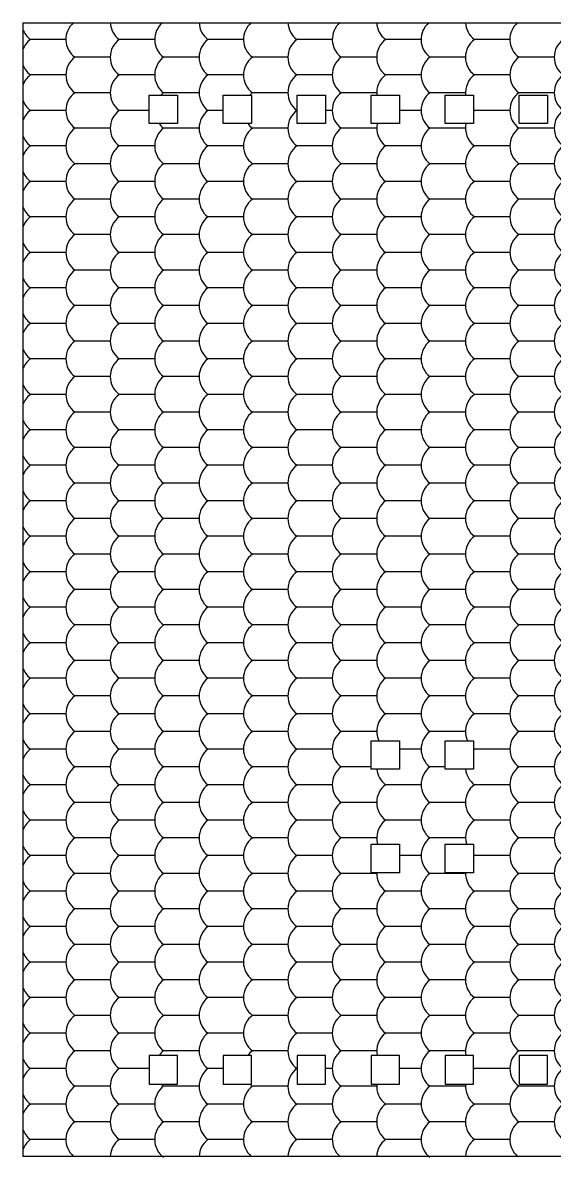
# Model space of a CAD drawing. Extents: x 5 to 617, y -77 to 233.
# Drawn here: x 487.3 to 547.2, y -76.5 to 51.4 of the extents above; entities that cross this region are included whole.
import ezdxf

# ---------------------------------------------------------------- set-up
doc = ezdxf.new("R2010")
doc.units = 0
doc.layers.get('0').update_dxf_attribs({"linetype": 'CONTINUOUS'})
doc.layers.add('ENGRAVE', color=4, linetype='CONTINUOUS')

msp = doc.modelspace()

# ---------------------------------------------------------------- linework, layer by layer
for p, q in [((487.31, 51.38), (487.31, -76.41)), ((487.31, 51.38), (617.03, 51.38)), ((501.54, 43.23), (504.74, 43.23)), ((501.54, 40.01), (501.54, 43.23)), ((504.74, 43.23), (504.74, 40.01)), ((509.87, 43.23), (513.07, 43.23)), ((509.87, 40.01), (509.87, 43.23)), ((513.07, 43.23), (513.07, 40.01)), ((518.21, 43.23), (521.41, 43.23)), ((518.21, 40.01), (518.21, 43.23)), ((521.41, 43.23), (521.41, 40.01)), ((526.54, 40.01), (526.54, 43.23)), ((526.54, 43.23), (529.74, 43.23)), ((529.74, 43.23), (529.74, 40.01)), ((534.87, 43.23), (538.07, 43.23)), ((534.87, 40.01), (534.87, 43.23)), ((538.07, 43.23), (538.07, 40.01)), ((543.21, 40.01), (543.21, 43.23)), ((543.21, 43.23), (546.41, 43.23)), ((546.41, 43.23), (546.41, 40.01)), ((504.74, 40.01), (501.54, 40.01)), ((513.07, 40.01), (509.87, 40.01)), ((521.41, 40.01), (518.21, 40.01)), ((529.74, 40.01), (526.54, 40.01)), ((538.07, 40.01), (534.87, 40.01)), ((546.41, 40.01), (543.21, 40.01)), ((526.54, -29.55), (529.74, -29.55)), ((526.54, -32.77), (526.54, -29.55)), ((529.74, -29.55), (529.74, -32.77)), ((534.87, -29.55), (538.07, -29.55)), ((534.87, -32.77), (534.87, -29.55)), ((538.07, -29.55), (538.07, -32.77)), ((529.74, -32.77), (526.54, -32.77)), ((538.07, -32.77), (534.87, -32.77)), ((526.54, -41.23), (529.74, -41.23)), ((526.54, -44.45), (526.54, -41.23)), ((529.74, -41.23), (529.74, -44.45)), ((534.87, -41.23), (538.07, -41.23)), ((534.87, -44.45), (534.87, -41.23)), ((538.07, -41.23), (538.07, -44.45)), ((529.74, -44.45), (526.54, -44.45)), ((538.07, -44.45), (534.87, -44.45)), ((504.74, -65.03), (501.54, -65.03)), ((501.54, -65.03), (501.54, -68.25)), ((504.74, -68.25), (504.74, -65.03)), ((513.07, -65.03), (509.87, -65.03)), ((509.87, -65.03), (509.87, -68.25)), ((513.07, -68.25), (513.07, -65.03)), ((521.41, -65.03), (518.21, -65.03)), ((518.21, -65.03), (518.21, -68.25)), ((521.41, -68.25), (521.41, -65.03)), ((529.74, -65.03), (526.54, -65.03)), ((526.54, -65.03), (526.54, -68.25)), ((529.74, -68.25), (529.74, -65.03)), ((538.07, -65.03), (534.87, -65.03)), ((534.87, -65.03), (534.87, -68.25)), ((538.07, -68.25), (538.07, -65.03)), ((546.41, -65.03), (543.21, -65.03)), ((543.21, -65.03), (543.21, -68.25)), ((546.41, -68.25), (546.41, -65.03)), ((501.54, -68.25), (504.74, -68.25)), ((509.87, -68.25), (513.07, -68.25)), ((518.21, -68.25), (521.41, -68.25)), ((526.54, -68.25), (529.74, -68.25)), ((534.87, -68.25), (538.07, -68.25)), ((543.21, -68.25), (546.41, -68.25)), ((552.17, -76.41), (487.31, -76.41))]:
    msp.add_line(p, q)
at = {"layer": 'ENGRAVE'}
for p, q in [((492.17, 49.49), (488.17, 49.49)), ((502.17, 49.49), (498.17, 49.49)), ((512.17, 49.49), (508.17, 49.49)), ((522.17, 49.49), (518.17, 49.49)), ((532.17, 49.49), (528.17, 49.49)), ((542.17, 49.49), (538.17, 49.49)), ((497.17, 47.49), (493.17, 47.49)), ((507.17, 47.49), (503.17, 47.49)), ((517.17, 47.49), (513.17, 47.49)), ((527.17, 47.49), (523.17, 47.49)), ((537.17, 47.49), (533.17, 47.49)), ((547.17, 47.49), (543.17, 47.49)), ((492.17, 45.49), (488.17, 45.49)), ((502.17, 45.49), (498.17, 45.49)), ((512.17, 45.49), (508.17, 45.49)), ((522.17, 45.49), (518.17, 45.49)), ((532.17, 45.49), (528.17, 45.49)), ((542.17, 45.49), (538.17, 45.49)), ((497.17, 43.49), (493.17, 43.49)), ((507.17, 43.49), (503.17, 43.49)), ((517.17, 43.49), (513.17, 43.49)), ((527.17, 43.49), (523.17, 43.49)), ((537.17, 43.49), (533.17, 43.49)), ((547.17, 43.49), (543.17, 43.49)), ((492.17, 41.49), (488.17, 41.49)), ((501.54, 41.49), (498.17, 41.49)), ((509.87, 41.49), (508.17, 41.49)), ((518.21, 41.49), (518.17, 41.49)), ((522.17, 41.49), (521.41, 41.49)), ((532.17, 41.49), (529.74, 41.49)), ((542.17, 41.49), (538.17, 41.49)), ((497.17, 39.49), (493.17, 39.49)), ((507.17, 39.49), (503.17, 39.49)), ((517.17, 39.49), (513.17, 39.49)), ((527.17, 39.49), (523.17, 39.49)), ((537.17, 39.49), (533.17, 39.49)), ((547.17, 39.49), (543.17, 39.49)), ((492.17, 37.49), (488.17, 37.49)), ((502.17, 37.49), (498.17, 37.49)), ((512.17, 37.49), (508.17, 37.49)), ((522.17, 37.49), (518.17, 37.49)), ((532.17, 37.49), (528.17, 37.49)), ((542.17, 37.49), (538.17, 37.49)), ((497.17, 35.49), (493.17, 35.49)), ((507.17, 35.49), (503.17, 35.49)), ((517.17, 35.49), (513.17, 35.49)), ((527.17, 35.49), (523.17, 35.49)), ((537.17, 35.49), (533.17, 35.49)), ((547.17, 35.49), (543.17, 35.49)), ((492.17, 33.49), (488.17, 33.49)), ((502.17, 33.49), (498.17, 33.49)), ((512.17, 33.49), (508.17, 33.49)), ((522.17, 33.49), (518.17, 33.49)), ((532.17, 33.49), (528.17, 33.49)), ((542.17, 33.49), (538.17, 33.49)), ((497.17, 31.49), (493.17, 31.49)), ((507.17, 31.49), (503.17, 31.49)), ((517.17, 31.49), (513.17, 31.49)), ((527.17, 31.49), (523.17, 31.49)), ((537.17, 31.49), (533.17, 31.49)), ((547.17, 31.49), (543.17, 31.49)), ((492.17, 29.49), (488.17, 29.49)), ((502.17, 29.49), (498.17, 29.49)), ((512.17, 29.49), (508.17, 29.49)), ((522.17, 29.49), (518.17, 29.49)), ((532.17, 29.49), (528.17, 29.49)), ((542.17, 29.49), (538.17, 29.49)), ((497.17, 27.49), (493.17, 27.49)), ((507.17, 27.49), (503.17, 27.49)), ((517.17, 27.49), (513.17, 27.49)), ((527.17, 27.49), (523.17, 27.49)), ((537.17, 27.49), (533.17, 27.49)), ((547.17, 27.49), (543.17, 27.49)), ((492.17, 25.49), (488.17, 25.49)), ((502.17, 25.49), (498.17, 25.49)), ((512.17, 25.49), (508.17, 25.49)), ((522.17, 25.49), (518.17, 25.49)), ((532.17, 25.49), (528.17, 25.49)), ((542.17, 25.49), (538.17, 25.49)), ((497.17, 23.49), (493.17, 23.49)), ((507.17, 23.49), (503.17, 23.49)), ((517.17, 23.49), (513.17, 23.49)), ((527.17, 23.49), (523.17, 23.49)), ((537.17, 23.49), (533.17, 23.49)), ((547.17, 23.49), (543.17, 23.49)), ((492.17, 21.49), (488.17, 21.49)), ((502.17, 21.49), (498.17, 21.49)), ((512.17, 21.49), (508.17, 21.49)), ((522.17, 21.49), (518.17, 21.49)), ((532.17, 21.49), (528.17, 21.49)), ((542.17, 21.49), (538.17, 21.49)), ((497.17, 19.49), (493.17, 19.49)), ((507.17, 19.49), (503.17, 19.49)), ((517.17, 19.49), (513.17, 19.49)), ((527.17, 19.49), (523.17, 19.49)), ((537.17, 19.49), (533.17, 19.49)), ((547.17, 19.49), (543.17, 19.49)), ((492.17, 17.49), (488.17, 17.49)), ((502.17, 17.49), (498.17, 17.49)), ((512.17, 17.49), (508.17, 17.49)), ((522.17, 17.49), (518.17, 17.49)), ((532.17, 17.49), (528.17, 17.49)), ((542.17, 17.49), (538.17, 17.49)), ((497.17, 15.49), (493.17, 15.49)), ((507.17, 15.49), (503.17, 15.49)), ((517.17, 15.49), (513.17, 15.49)), ((527.17, 15.49), (523.17, 15.49)), ((537.17, 15.49), (533.17, 15.49)), ((547.17, 15.49), (543.17, 15.49)), ((492.17, 13.49), (488.17, 13.49)), ((502.17, 13.49), (498.17, 13.49)), ((512.17, 13.49), (508.17, 13.49)), ((522.17, 13.49), (518.17, 13.49)), ((532.17, 13.49), (528.17, 13.49)), ((542.17, 13.49), (538.17, 13.49)), ((497.17, 11.49), (493.17, 11.49)), ((507.17, 11.49), (503.17, 11.49)), ((517.17, 11.49), (513.17, 11.49)), ((527.17, 11.49), (523.17, 11.49)), ((537.17, 11.49), (533.17, 11.49)), ((547.17, 11.49), (543.17, 11.49)), ((492.17, 9.49), (488.17, 9.49)), ((502.17, 9.49), (498.17, 9.49)), ((512.17, 9.49), (508.17, 9.49)), ((522.17, 9.49), (518.17, 9.49)), ((532.17, 9.49), (528.17, 9.49)), ((542.17, 9.49), (538.17, 9.49)), ((497.17, 7.49), (493.17, 7.49)), ((507.17, 7.49), (503.17, 7.49)), ((517.17, 7.49), (513.17, 7.49)), ((527.17, 7.49), (523.17, 7.49)), ((537.17, 7.49), (533.17, 7.49)), ((547.17, 7.49), (543.17, 7.49)), ((492.17, 5.49), (488.17, 5.49)), ((502.17, 5.49), (498.17, 5.49)), ((512.17, 5.49), (508.17, 5.49)), ((522.17, 5.49), (518.17, 5.49)), ((532.17, 5.49), (528.17, 5.49)), ((542.17, 5.49), (538.17, 5.49)), ((497.17, 3.49), (493.17, 3.49)), ((507.17, 3.49), (503.17, 3.49)), ((517.17, 3.49), (513.17, 3.49)), ((527.17, 3.49), (523.17, 3.49)), ((537.17, 3.49), (533.17, 3.49)), ((547.17, 3.49), (543.17, 3.49)), ((492.17, 1.49), (488.17, 1.49)), ((502.17, 1.49), (498.17, 1.49)), ((512.17, 1.49), (508.17, 1.49)), ((522.17, 1.49), (518.17, 1.49)), ((532.17, 1.49), (528.17, 1.49)), ((542.17, 1.49), (538.17, 1.49)), ((497.17, -0.51), (493.17, -0.51)), ((507.17, -0.51), (503.17, -0.51)), ((517.17, -0.51), (513.17, -0.51)), ((527.17, -0.51), (523.17, -0.51)), ((537.17, -0.51), (533.17, -0.51)), ((547.17, -0.51), (543.17, -0.51)), ((492.17, -2.51), (488.17, -2.51)), ((502.17, -2.51), (498.17, -2.51)), ((512.17, -2.51), (508.17, -2.51)), ((522.17, -2.51), (518.17, -2.51)), ((532.17, -2.51), (528.17, -2.51)), ((542.17, -2.51), (538.17, -2.51)), ((497.17, -4.51), (493.17, -4.51)), ((507.17, -4.51), (503.17, -4.51)), ((517.17, -4.51), (513.17, -4.51)), ((527.17, -4.51), (523.17, -4.51)), ((537.17, -4.51), (533.17, -4.51)), ((547.17, -4.51), (543.17, -4.51)), ((492.17, -6.51), (488.17, -6.51)), ((502.17, -6.51), (498.17, -6.51)), ((512.17, -6.51), (508.17, -6.51)), ((522.17, -6.51), (518.17, -6.51)), ((532.17, -6.51), (528.17, -6.51)), ((542.17, -6.51), (538.17, -6.51)), ((497.17, -8.51), (493.17, -8.51)), ((507.17, -8.51), (503.17, -8.51)), ((517.17, -8.51), (513.17, -8.51)), ((527.17, -8.51), (523.17, -8.51)), ((537.17, -8.51), (533.17, -8.51)), ((547.17, -8.51), (543.17, -8.51)), ((492.17, -10.51), (488.17, -10.51)), ((502.17, -10.51), (498.17, -10.51)), ((512.17, -10.51), (508.17, -10.51)), ((522.17, -10.51), (518.17, -10.51)), ((532.17, -10.51), (528.17, -10.51)), ((542.17, -10.51), (538.17, -10.51)), ((497.17, -12.51), (493.17, -12.51)), ((507.17, -12.51), (503.17, -12.51)), ((517.17, -12.51), (513.17, -12.51)), ((527.17, -12.51), (523.17, -12.51)), ((537.17, -12.51), (533.17, -12.51)), ((547.17, -12.51), (543.17, -12.51)), ((492.17, -14.51), (488.17, -14.51)), ((502.17, -14.51), (498.17, -14.51)), ((512.17, -14.51), (508.17, -14.51)), ((522.17, -14.51), (518.17, -14.51)), ((532.17, -14.51), (528.17, -14.51)), ((542.17, -14.51), (538.17, -14.51)), ((497.17, -16.51), (493.17, -16.51)), ((507.17, -16.51), (503.17, -16.51)), ((517.17, -16.51), (513.17, -16.51)), ((527.17, -16.51), (523.17, -16.51)), ((537.17, -16.51), (533.17, -16.51)), ((547.17, -16.51), (543.17, -16.51)), ((492.17, -18.51), (488.17, -18.51)), ((502.17, -18.51), (498.17, -18.51)), ((512.17, -18.51), (508.17, -18.51)), ((522.17, -18.51), (518.17, -18.51)), ((532.17, -18.51), (528.17, -18.51)), ((542.17, -18.51), (538.17, -18.51)), ((497.17, -20.51), (493.17, -20.51)), ((507.17, -20.51), (503.17, -20.51)), ((517.17, -20.51), (513.17, -20.51)), ((527.17, -20.51), (523.17, -20.51)), ((537.17, -20.51), (533.17, -20.51)), ((547.17, -20.51), (543.17, -20.51)), ((492.17, -22.51), (488.17, -22.51)), ((502.17, -22.51), (498.17, -22.51)), ((512.17, -22.51), (508.17, -22.51)), ((522.17, -22.51), (518.17, -22.51)), ((532.17, -22.51), (528.17, -22.51)), ((542.17, -22.51), (538.17, -22.51)), ((497.17, -24.51), (493.17, -24.51)), ((507.17, -24.51), (503.17, -24.51)), ((517.17, -24.51), (513.17, -24.51)), ((527.17, -24.51), (523.17, -24.51)), ((537.17, -24.51), (533.17, -24.51)), ((547.17, -24.51), (543.17, -24.51)), ((492.17, -26.51), (488.17, -26.51)), ((502.17, -26.51), (498.17, -26.51)), ((512.17, -26.51), (508.17, -26.51)), ((522.17, -26.51), (518.17, -26.51)), ((532.17, -26.51), (528.17, -26.51)), ((542.17, -26.51), (538.17, -26.51)), ((497.17, -28.51), (493.17, -28.51)), ((507.17, -28.51), (503.17, -28.51)), ((517.17, -28.51), (513.17, -28.51)), ((527.17, -28.51), (523.17, -28.51)), ((537.17, -28.51), (533.17, -28.51)), ((547.17, -28.51), (543.17, -28.51)), ((492.17, -30.51), (488.17, -30.51)), ((502.17, -30.51), (498.17, -30.51)), ((512.17, -30.51), (508.17, -30.51)), ((522.17, -30.51), (518.17, -30.51)), ((532.17, -30.51), (529.74, -30.51)), ((542.17, -30.51), (538.17, -30.51)), ((497.17, -32.51), (493.17, -32.51)), ((507.17, -32.51), (503.17, -32.51)), ((517.17, -32.51), (513.17, -32.51)), ((526.54, -32.51), (523.17, -32.51)), ((534.87, -32.51), (533.17, -32.51)), ((547.17, -32.51), (543.17, -32.51)), ((492.17, -34.51), (488.17, -34.51)), ((502.17, -34.51), (498.17, -34.51)), ((512.17, -34.51), (508.17, -34.51)), ((522.17, -34.51), (518.17, -34.51)), ((532.17, -34.51), (528.17, -34.51)), ((542.17, -34.51), (538.17, -34.51)), ((497.17, -36.51), (493.17, -36.51)), ((507.17, -36.51), (503.17, -36.51)), ((517.17, -36.51), (513.17, -36.51)), ((527.17, -36.51), (523.17, -36.51)), ((537.17, -36.51), (533.17, -36.51)), ((547.17, -36.51), (543.17, -36.51)), ((492.17, -38.51), (488.17, -38.51)), ((502.17, -38.51), (498.17, -38.51)), ((512.17, -38.51), (508.17, -38.51)), ((522.17, -38.51), (518.17, -38.51)), ((532.17, -38.51), (528.17, -38.51)), ((542.17, -38.51), (538.17, -38.51)), ((497.17, -40.51), (493.17, -40.51)), ((507.17, -40.51), (503.17, -40.51)), ((517.17, -40.51), (513.17, -40.51)), ((527.17, -40.51), (523.17, -40.51)), ((537.17, -40.51), (533.17, -40.51)), ((547.17, -40.51), (543.17, -40.51)), ((492.17, -42.51), (488.17, -42.51)), ((502.17, -42.51), (498.17, -42.51)), ((512.17, -42.51), (508.17, -42.51)), ((522.17, -42.51), (518.17, -42.51)), ((532.17, -42.51), (529.74, -42.51)), ((542.17, -42.51), (538.17, -42.51)), ((497.17, -44.51), (493.17, -44.51)), ((507.17, -44.51), (503.17, -44.51)), ((517.17, -44.51), (513.17, -44.51)), ((527.17, -44.51), (523.17, -44.51)), ((537.17, -44.51), (533.17, -44.51)), ((547.17, -44.51), (543.17, -44.51)), ((492.17, -46.51), (488.17, -46.51)), ((502.17, -46.51), (498.17, -46.51)), ((512.17, -46.51), (508.17, -46.51)), ((522.17, -46.51), (518.17, -46.51)), ((532.17, -46.51), (528.17, -46.51)), ((542.17, -46.51), (538.17, -46.51)), ((497.17, -48.51), (493.17, -48.51)), ((507.17, -48.51), (503.17, -48.51)), ((517.17, -48.51), (513.17, -48.51)), ((527.17, -48.51), (523.17, -48.51)), ((537.17, -48.51), (533.17, -48.51)), ((547.17, -48.51), (543.17, -48.51)), ((492.17, -50.51), (488.17, -50.51)), ((502.17, -50.51), (498.17, -50.51)), ((512.17, -50.51), (508.17, -50.51)), ((522.17, -50.51), (518.17, -50.51)), ((532.17, -50.51), (528.17, -50.51)), ((542.17, -50.51), (538.17, -50.51)), ((497.17, -52.51), (493.17, -52.51)), ((507.17, -52.51), (503.17, -52.51)), ((517.17, -52.51), (513.17, -52.51)), ((527.17, -52.51), (523.17, -52.51)), ((537.17, -52.51), (533.17, -52.51)), ((547.17, -52.51), (543.17, -52.51)), ((492.17, -54.51), (488.17, -54.51)), ((502.17, -54.51), (498.17, -54.51)), ((512.17, -54.51), (508.17, -54.51)), ((522.17, -54.51), (518.17, -54.51)), ((532.17, -54.51), (528.17, -54.51)), ((542.17, -54.51), (538.17, -54.51)), ((497.17, -56.51), (493.17, -56.51)), ((507.17, -56.51), (503.17, -56.51)), ((517.17, -56.51), (513.17, -56.51)), ((527.17, -56.51), (523.17, -56.51)), ((537.17, -56.51), (533.17, -56.51)), ((547.17, -56.51), (543.17, -56.51)), ((492.17, -58.51), (488.17, -58.51)), ((502.17, -58.51), (498.17, -58.51)), ((512.17, -58.51), (508.17, -58.51)), ((522.17, -58.51), (518.17, -58.51)), ((532.17, -58.51), (528.17, -58.51)), ((542.17, -58.51), (538.17, -58.51)), ((497.17, -60.51), (493.17, -60.51)), ((507.17, -60.51), (503.17, -60.51)), ((517.17, -60.51), (513.17, -60.51)), ((527.17, -60.51), (523.17, -60.51)), ((537.17, -60.51), (533.17, -60.51)), ((547.17, -60.51), (543.17, -60.51)), ((492.17, -62.51), (488.17, -62.51)), ((502.17, -62.51), (498.17, -62.51)), ((512.17, -62.51), (508.17, -62.51)), ((522.17, -62.51), (518.17, -62.51)), ((532.17, -62.51), (528.17, -62.51)), ((542.17, -62.51), (538.17, -62.51)), ((497.17, -64.51), (493.17, -64.51)), ((507.17, -64.51), (503.17, -64.51)), ((517.17, -64.51), (513.17, -64.51)), ((527.17, -64.51), (523.17, -64.51)), ((537.17, -64.51), (533.17, -64.51)), ((547.17, -64.51), (543.17, -64.51)), ((492.17, -66.51), (488.17, -66.51)), ((501.54, -66.51), (498.17, -66.51)), ((509.87, -66.51), (508.17, -66.51)), ((518.21, -66.51), (518.17, -66.51)), ((522.17, -66.51), (521.41, -66.51)), ((532.17, -66.51), (529.74, -66.51)), ((542.17, -66.51), (538.17, -66.51)), ((497.17, -68.51), (493.17, -68.51)), ((507.17, -68.51), (503.17, -68.51)), ((517.17, -68.51), (513.17, -68.51)), ((527.17, -68.51), (523.17, -68.51)), ((537.17, -68.51), (533.17, -68.51)), ((547.17, -68.51), (543.17, -68.51)), ((492.17, -70.51), (488.17, -70.51)), ((502.17, -70.51), (498.17, -70.51)), ((512.17, -70.51), (508.17, -70.51)), ((522.17, -70.51), (518.17, -70.51)), ((532.17, -70.51), (528.17, -70.51)), ((542.17, -70.51), (538.17, -70.51)), ((497.17, -72.51), (493.17, -72.51)), ((507.17, -72.51), (503.17, -72.51)), ((517.17, -72.51), (513.17, -72.51)), ((527.17, -72.51), (523.17, -72.51)), ((537.17, -72.51), (533.17, -72.51)), ((547.17, -72.51), (543.17, -72.51)), ((492.17, -74.51), (488.17, -74.51)), ((502.17, -74.51), (498.17, -74.51)), ((512.17, -74.51), (508.17, -74.51)), ((522.17, -74.51), (518.17, -74.51)), ((532.17, -74.51), (528.17, -74.51)), ((542.17, -74.51), (538.17, -74.51))]:
    msp.add_line(p, q, dxfattribs=at)
for centre, start, end in [((494.67, 49.49), 130.7118, 233.1301), ((499.67, 51.49), 182.4071, 233.1301), ((504.67, 49.49), 130.7118, 233.1301), ((509.67, 51.49), 182.4071, 233.1301), ((514.67, 49.49), 130.7118, 233.1301), ((519.67, 51.49), 182.4071, 233.1301), ((524.67, 49.49), 130.7118, 233.1301), ((529.67, 51.49), 182.4071, 233.1301), ((534.67, 49.49), 130.7118, 233.1301), ((539.67, 51.49), 182.4071, 233.1301), ((544.67, 49.49), 130.7118, 233.1301), ((489.67, 51.49), 199.1261, 233.1301), ((489.67, 47.49), 126.8699, 160.8739), ((499.67, 47.49), 126.8699, 233.1301), ((509.67, 47.49), 126.8699, 233.1301), ((519.67, 47.49), 126.8699, 233.1301), ((529.67, 47.49), 126.8699, 233.1301), ((539.67, 47.49), 126.8699, 233.1301), ((549.67, 47.49), 126.8699, 233.1301), ((494.67, 45.49), 126.8699, 233.1301), ((504.67, 45.49), 126.8699, 233.1301), ((514.67, 45.49), 126.8699, 233.1301), ((524.67, 45.49), 126.8699, 233.1301), ((534.67, 45.49), 126.8699, 233.1301), ((544.67, 45.49), 126.8699, 233.1301), ((489.67, 47.49), 199.1261, 233.1301), ((489.67, 43.49), 126.8699, 160.8739), ((499.67, 43.49), 126.8699, 233.1301), ((509.67, 43.49), 126.8699, 233.1301), ((519.67, 43.49), 126.8699, 233.1301), ((529.67, 43.49), 126.8699, 185.9696), ((539.67, 43.49), 126.8699, 185.9696), ((549.67, 43.49), 126.8699, 233.1301), ((494.67, 41.49), 126.8699, 233.1301), ((504.67, 41.49), 126.8699, 135.893), ((514.67, 41.49), 126.8699, 135.893), ((524.67, 41.49), 126.8699, 233.1301), ((534.67, 41.49), 126.8699, 233.1301), ((544.67, 41.49), 126.8699, 233.1301), ((489.67, 43.49), 199.1261, 233.1301), ((489.67, 39.49), 126.8699, 160.8739), ((499.67, 39.49), 126.8699, 233.1301), ((509.67, 39.49), 126.8699, 233.1301), ((519.67, 39.49), 126.8699, 233.1301), ((539.67, 43.49), 230.3274, 233.1301), ((539.67, 39.49), 126.8699, 129.6726), ((549.67, 39.49), 126.8699, 233.1301), ((504.67, 41.49), 216.2991, 233.1301), ((514.67, 41.49), 216.2991, 233.1301), ((529.67, 39.49), 167.9948, 233.1301), ((539.67, 39.49), 167.9948, 233.1301), ((489.67, 39.49), 199.1261, 233.1301), ((494.67, 37.49), 126.8699, 233.1301), ((504.67, 37.49), 126.8699, 233.1301), ((514.67, 37.49), 126.8699, 233.1301), ((524.67, 37.49), 126.8699, 233.1301), ((534.67, 37.49), 126.8699, 233.1301), ((544.67, 37.49), 126.8699, 233.1301), ((489.67, 35.49), 126.8699, 160.8739), ((499.67, 35.49), 126.8699, 233.1301), ((509.67, 35.49), 126.8699, 233.1301), ((519.67, 35.49), 126.8699, 233.1301), ((529.67, 35.49), 126.8699, 233.1301), ((539.67, 35.49), 126.8699, 233.1301), ((549.67, 35.49), 126.8699, 233.1301), ((489.67, 35.49), 199.1261, 233.1301), ((494.67, 33.49), 126.8699, 233.1301), ((504.67, 33.49), 126.8699, 233.1301), ((514.67, 33.49), 126.8699, 233.1301), ((524.67, 33.49), 126.8699, 233.1301), ((534.67, 33.49), 126.8699, 233.1301), ((544.67, 33.49), 126.8699, 233.1301), ((489.67, 31.49), 126.8699, 160.8739), ((499.67, 31.49), 126.8699, 233.1301), ((509.67, 31.49), 126.8699, 233.1301), ((519.67, 31.49), 126.8699, 233.1301), ((529.67, 31.49), 126.8699, 233.1301), ((539.67, 31.49), 126.8699, 233.1301), ((549.67, 31.49), 126.8699, 233.1301), ((494.67, 29.49), 126.8699, 233.1301), ((504.67, 29.49), 126.8699, 233.1301), ((514.67, 29.49), 126.8699, 233.1301), ((524.67, 29.49), 126.8699, 233.1301), ((534.67, 29.49), 126.8699, 233.1301), ((544.67, 29.49), 126.8699, 233.1301), ((489.67, 31.49), 199.1261, 233.1301), ((489.67, 27.49), 126.8699, 160.8739), ((499.67, 27.49), 126.8699, 233.1301), ((509.67, 27.49), 126.8699, 233.1301), ((519.67, 27.49), 126.8699, 233.1301), ((529.67, 27.49), 126.8699, 233.1301), ((539.67, 27.49), 126.8699, 233.1301), ((549.67, 27.49), 126.8699, 233.1301), ((494.67, 25.49), 126.8699, 233.1301), ((504.67, 25.49), 126.8699, 233.1301), ((514.67, 25.49), 126.8699, 233.1301), ((524.67, 25.49), 126.8699, 233.1301), ((534.67, 25.49), 126.8699, 233.1301), ((544.67, 25.49), 126.8699, 233.1301), ((489.67, 27.49), 199.1261, 233.1301), ((489.67, 23.49), 126.8699, 160.8739), ((499.67, 23.49), 126.8699, 233.1301), ((509.67, 23.49), 126.8699, 233.1301), ((519.67, 23.49), 126.8699, 233.1301), ((529.67, 23.49), 126.8699, 233.1301), ((539.67, 23.49), 126.8699, 233.1301), ((549.67, 23.49), 126.8699, 233.1301), ((494.67, 21.49), 126.8699, 233.1301), ((504.67, 21.49), 126.8699, 233.1301), ((514.67, 21.49), 126.8699, 233.1301), ((524.67, 21.49), 126.8699, 233.1301), ((534.67, 21.49), 126.8699, 233.1301), ((544.67, 21.49), 126.8699, 233.1301), ((489.67, 23.49), 199.1261, 233.1301), ((489.67, 19.49), 126.8699, 160.8739), ((499.67, 19.49), 126.8699, 233.1301), ((509.67, 19.49), 126.8699, 233.1301), ((519.67, 19.49), 126.8699, 233.1301), ((529.67, 19.49), 126.8699, 233.1301), ((539.67, 19.49), 126.8699, 233.1301), ((549.67, 19.49), 126.8699, 233.1301), ((494.67, 17.49), 126.8699, 233.1301), ((504.67, 17.49), 126.8699, 233.1301), ((514.67, 17.49), 126.8699, 233.1301), ((524.67, 17.49), 126.8699, 233.1301), ((534.67, 17.49), 126.8699, 233.1301), ((544.67, 17.49), 126.8699, 233.1301), ((489.67, 19.49), 199.1261, 233.1301), ((489.67, 15.49), 126.8699, 160.8739), ((499.67, 15.49), 126.8699, 233.1301), ((509.67, 15.49), 126.8699, 233.1301), ((519.67, 15.49), 126.8699, 233.1301), ((529.67, 15.49), 126.8699, 233.1301), ((539.67, 15.49), 126.8699, 233.1301), ((549.67, 15.49), 126.8699, 233.1301), ((494.67, 13.49), 126.8699, 233.1301), ((504.67, 13.49), 126.8699, 233.1301), ((514.67, 13.49), 126.8699, 233.1301), ((524.67, 13.49), 126.8699, 233.1301), ((534.67, 13.49), 126.8699, 233.1301), ((544.67, 13.49), 126.8699, 233.1301), ((489.67, 15.49), 199.1261, 233.1301), ((489.67, 11.49), 126.8699, 160.8739), ((499.67, 11.49), 126.8699, 233.1301), ((509.67, 11.49), 126.8699, 233.1301), ((519.67, 11.49), 126.8699, 233.1301), ((529.67, 11.49), 126.8699, 233.1301), ((539.67, 11.49), 126.8699, 233.1301), ((549.67, 11.49), 126.8699, 233.1301), ((489.67, 11.49), 199.1261, 233.1301), ((494.67, 9.49), 126.8699, 233.1301), ((504.67, 9.49), 126.8699, 233.1301), ((514.67, 9.49), 126.8699, 233.1301), ((524.67, 9.49), 126.8699, 233.1301), ((534.67, 9.49), 126.8699, 233.1301), ((544.67, 9.49), 126.8699, 233.1301), ((489.67, 7.49), 126.8699, 160.8739), ((499.67, 7.49), 126.8699, 233.1301), ((509.67, 7.49), 126.8699, 233.1301), ((519.67, 7.49), 126.8699, 233.1301), ((529.67, 7.49), 126.8699, 233.1301), ((539.67, 7.49), 126.8699, 233.1301), ((549.67, 7.49), 126.8699, 233.1301), ((489.67, 7.49), 199.1261, 233.1301), ((494.67, 5.49), 126.8699, 233.1301), ((504.67, 5.49), 126.8699, 233.1301), ((514.67, 5.49), 126.8699, 233.1301), ((524.67, 5.49), 126.8699, 233.1301), ((534.67, 5.49), 126.8699, 233.1301), ((544.67, 5.49), 126.8699, 233.1301), ((489.67, 3.49), 126.8699, 160.8739), ((499.67, 3.49), 126.8699, 233.1301), ((509.67, 3.49), 126.8699, 233.1301), ((519.67, 3.49), 126.8699, 233.1301), ((529.67, 3.49), 126.8699, 233.1301), ((539.67, 3.49), 126.8699, 233.1301), ((549.67, 3.49), 126.8699, 233.1301), ((489.67, 3.49), 199.1261, 233.1301), ((494.67, 1.49), 126.8699, 233.1301), ((504.67, 1.49), 126.8699, 233.1301), ((514.67, 1.49), 126.8699, 233.1301), ((524.67, 1.49), 126.8699, 233.1301), ((534.67, 1.49), 126.8699, 233.1301), ((544.67, 1.49), 126.8699, 233.1301), ((489.67, -0.51), 126.8699, 160.8739), ((499.67, -0.51), 126.8699, 233.1301), ((509.67, -0.51), 126.8699, 233.1301), ((519.67, -0.51), 126.8699, 233.1301), ((529.67, -0.51), 126.8699, 233.1301), ((539.67, -0.51), 126.8699, 233.1301), ((549.67, -0.51), 126.8699, 233.1301), ((494.67, -2.51), 126.8699, 233.1301), ((504.67, -2.51), 126.8699, 233.1301), ((514.67, -2.51), 126.8699, 233.1301), ((524.67, -2.51), 126.8699, 233.1301), ((534.67, -2.51), 126.8699, 233.1301), ((544.67, -2.51), 126.8699, 233.1301), ((489.67, -0.51), 199.1261, 233.1301), ((489.67, -4.51), 126.8699, 160.8739), ((499.67, -4.51), 126.8699, 233.1301), ((509.67, -4.51), 126.8699, 233.1301), ((519.67, -4.51), 126.8699, 233.1301), ((529.67, -4.51), 126.8699, 233.1301), ((539.67, -4.51), 126.8699, 233.1301), ((549.67, -4.51), 126.8699, 233.1301), ((494.67, -6.51), 126.8699, 233.1301), ((504.67, -6.51), 126.8699, 233.1301), ((514.67, -6.51), 126.8699, 233.1301), ((524.67, -6.51), 126.8699, 233.1301), ((534.67, -6.51), 126.8699, 233.1301), ((544.67, -6.51), 126.8699, 233.1301), ((489.67, -4.51), 199.1261, 233.1301), ((489.67, -8.51), 126.8699, 160.8739), ((499.67, -8.51), 126.8699, 233.1301), ((509.67, -8.51), 126.8699, 233.1301), ((519.67, -8.51), 126.8699, 233.1301), ((529.67, -8.51), 126.8699, 233.1301), ((539.67, -8.51), 126.8699, 233.1301), ((549.67, -8.51), 126.8699, 233.1301), ((494.67, -10.51), 126.8699, 233.1301), ((504.67, -10.51), 126.8699, 233.1301), ((514.67, -10.51), 126.8699, 233.1301), ((524.67, -10.51), 126.8699, 233.1301), ((534.67, -10.51), 126.8699, 233.1301), ((544.67, -10.51), 126.8699, 233.1301), ((489.67, -8.51), 199.1261, 233.1301), ((489.67, -12.51), 126.8699, 160.8739), ((499.67, -12.51), 126.8699, 233.1301), ((509.67, -12.51), 126.8699, 233.1301), ((519.67, -12.51), 126.8699, 233.1301), ((529.67, -12.51), 126.8699, 233.1301), ((539.67, -12.51), 126.8699, 233.1301), ((549.67, -12.51), 126.8699, 233.1301), ((494.67, -14.51), 126.8699, 233.1301), ((504.67, -14.51), 126.8699, 233.1301), ((514.67, -14.51), 126.8699, 233.1301), ((524.67, -14.51), 126.8699, 233.1301), ((534.67, -14.51), 126.8699, 233.1301), ((544.67, -14.51), 126.8699, 233.1301), ((489.67, -12.51), 199.1261, 233.1301), ((489.67, -16.51), 126.8699, 160.8739), ((499.67, -16.51), 126.8699, 233.1301), ((509.67, -16.51), 126.8699, 233.1301), ((519.67, -16.51), 126.8699, 233.1301), ((529.67, -16.51), 126.8699, 233.1301), ((539.67, -16.51), 126.8699, 233.1301), ((549.67, -16.51), 126.8699, 233.1301), ((494.67, -18.51), 126.8699, 233.1301), ((504.67, -18.51), 126.8699, 233.1301), ((514.67, -18.51), 126.8699, 233.1301), ((524.67, -18.51), 126.8699, 233.1301), ((534.67, -18.51), 126.8699, 233.1301), ((544.67, -18.51), 126.8699, 233.1301), ((489.67, -16.51), 199.1261, 233.1301), ((489.67, -20.51), 126.8699, 160.8739), ((499.67, -20.51), 126.8699, 233.1301), ((509.67, -20.51), 126.8699, 233.1301), ((519.67, -20.51), 126.8699, 233.1301), ((529.67, -20.51), 126.8699, 233.1301), ((539.67, -20.51), 126.8699, 233.1301), ((549.67, -20.51), 126.8699, 233.1301), ((489.67, -20.51), 199.1261, 233.1301), ((494.67, -22.51), 126.8699, 233.1301), ((504.67, -22.51), 126.8699, 233.1301), ((514.67, -22.51), 126.8699, 233.1301), ((524.67, -22.51), 126.8699, 233.1301), ((534.67, -22.51), 126.8699, 233.1301), ((544.67, -22.51), 126.8699, 233.1301), ((489.67, -24.51), 126.8699, 160.8739), ((499.67, -24.51), 126.8699, 233.1301), ((509.67, -24.51), 126.8699, 233.1301), ((519.67, -24.51), 126.8699, 233.1301), ((529.67, -24.51), 126.8699, 233.1301), ((539.67, -24.51), 126.8699, 233.1301), ((549.67, -24.51), 126.8699, 233.1301), ((489.67, -24.51), 199.1261, 233.1301), ((494.67, -26.51), 126.8699, 233.1301), ((504.67, -26.51), 126.8699, 233.1301), ((514.67, -26.51), 126.8699, 233.1301), ((524.67, -26.51), 126.8699, 233.1301), ((534.67, -26.51), 126.8699, 233.1301), ((544.67, -26.51), 126.8699, 233.1301), ((489.67, -28.51), 126.8699, 160.8739), ((499.67, -28.51), 126.8699, 233.1301), ((509.67, -28.51), 126.8699, 233.1301), ((519.67, -28.51), 126.8699, 233.1301), ((529.67, -28.51), 126.8699, 204.6283), ((539.67, -28.51), 126.8699, 204.6283), ((549.67, -28.51), 126.8699, 233.1301), ((489.67, -28.51), 199.1261, 233.1301), ((494.67, -30.51), 126.8699, 233.1301), ((504.67, -30.51), 126.8699, 233.1301), ((514.67, -30.51), 126.8699, 233.1301), ((524.67, -30.51), 126.8699, 233.1301), ((534.67, -30.51), 126.8699, 233.1301), ((544.67, -30.51), 126.8699, 233.1301), ((489.67, -32.51), 126.8699, 160.8739), ((499.67, -32.51), 126.8699, 233.1301), ((509.67, -32.51), 126.8699, 233.1301), ((519.67, -32.51), 126.8699, 233.1301), ((539.67, -28.51), 230.3274, 233.1301), ((539.67, -32.51), 126.8699, 129.6726), ((549.67, -32.51), 126.8699, 233.1301), ((494.67, -34.51), 126.8699, 233.1301), ((504.67, -34.51), 126.8699, 233.1301), ((514.67, -34.51), 126.8699, 233.1301), ((524.67, -34.51), 126.8699, 233.1301), ((529.67, -32.51), 186.0116, 233.1301), ((534.67, -34.51), 126.8699, 233.1301), ((539.67, -32.51), 186.0116, 233.1301), ((544.67, -34.51), 126.8699, 233.1301), ((489.67, -32.51), 199.1261, 233.1301), ((489.67, -36.51), 126.8699, 160.8739), ((499.67, -36.51), 126.8699, 233.1301), ((509.67, -36.51), 126.8699, 233.1301), ((519.67, -36.51), 126.8699, 233.1301), ((529.67, -36.51), 126.8699, 233.1301), ((539.67, -36.51), 126.8699, 233.1301), ((549.67, -36.51), 126.8699, 233.1301), ((494.67, -38.51), 126.8699, 233.1301), ((504.67, -38.51), 126.8699, 233.1301), ((514.67, -38.51), 126.8699, 233.1301), ((524.67, -38.51), 126.8699, 233.1301), ((534.67, -38.51), 126.8699, 233.1301), ((544.67, -38.51), 126.8699, 233.1301), ((489.67, -36.51), 199.1261, 233.1301), ((489.67, -40.51), 126.8699, 160.8739), ((499.67, -40.51), 126.8699, 233.1301), ((509.67, -40.51), 126.8699, 233.1301), ((519.67, -40.51), 126.8699, 233.1301), ((529.67, -40.51), 126.8699, 196.7018), ((539.67, -40.51), 126.8699, 196.7018), ((549.67, -40.51), 126.8699, 233.1301), ((494.67, -42.51), 126.8699, 233.1301), ((504.67, -42.51), 126.8699, 233.1301), ((514.67, -42.51), 126.8699, 233.1301), ((524.67, -42.51), 126.8699, 233.1301), ((534.67, -42.51), 126.8699, 233.1301), ((544.67, -42.51), 126.8699, 233.1301), ((489.67, -40.51), 199.1261, 233.1301), ((489.67, -44.51), 126.8699, 160.8739), ((499.67, -44.51), 126.8699, 233.1301), ((509.67, -44.51), 126.8699, 233.1301), ((519.67, -44.51), 126.8699, 233.1301), ((539.67, -40.51), 230.3274, 233.1301), ((539.67, -44.51), 126.8699, 129.6726), ((549.67, -44.51), 126.8699, 233.1301), ((494.67, -46.51), 126.8699, 233.1301), ((504.67, -46.51), 126.8699, 233.1301), ((514.67, -46.51), 126.8699, 233.1301), ((524.67, -46.51), 126.8699, 233.1301), ((529.67, -44.51), 178.5898, 233.1301), ((534.67, -46.51), 126.8699, 233.1301), ((539.67, -44.51), 178.5898, 233.1301), ((544.67, -46.51), 126.8699, 233.1301), ((489.67, -44.51), 199.1261, 233.1301), ((489.67, -48.51), 126.8699, 160.8739), ((499.67, -48.51), 126.8699, 233.1301), ((509.67, -48.51), 126.8699, 233.1301), ((519.67, -48.51), 126.8699, 233.1301), ((529.67, -48.51), 126.8699, 233.1301), ((539.67, -48.51), 126.8699, 233.1301), ((549.67, -48.51), 126.8699, 233.1301), ((494.67, -50.51), 126.8699, 233.1301), ((504.67, -50.51), 126.8699, 233.1301), ((514.67, -50.51), 126.8699, 233.1301), ((524.67, -50.51), 126.8699, 233.1301), ((534.67, -50.51), 126.8699, 233.1301), ((544.67, -50.51), 126.8699, 233.1301), ((489.67, -48.51), 199.1261, 233.1301), ((489.67, -52.51), 126.8699, 160.8739), ((499.67, -52.51), 126.8699, 233.1301), ((509.67, -52.51), 126.8699, 233.1301), ((519.67, -52.51), 126.8699, 233.1301), ((529.67, -52.51), 126.8699, 233.1301), ((539.67, -52.51), 126.8699, 233.1301), ((549.67, -52.51), 126.8699, 233.1301), ((489.67, -52.51), 199.1261, 233.1301), ((494.67, -54.51), 126.8699, 233.1301), ((504.67, -54.51), 126.8699, 233.1301), ((514.67, -54.51), 126.8699, 233.1301), ((524.67, -54.51), 126.8699, 233.1301), ((534.67, -54.51), 126.8699, 233.1301), ((544.67, -54.51), 126.8699, 233.1301), ((489.67, -56.51), 126.8699, 160.8739), ((499.67, -56.51), 126.8699, 233.1301), ((509.67, -56.51), 126.8699, 233.1301), ((519.67, -56.51), 126.8699, 233.1301), ((529.67, -56.51), 126.8699, 233.1301), ((539.67, -56.51), 126.8699, 233.1301), ((549.67, -56.51), 126.8699, 233.1301), ((489.67, -56.51), 199.1261, 233.1301), ((494.67, -58.51), 126.8699, 233.1301), ((504.67, -58.51), 126.8699, 233.1301), ((514.67, -58.51), 126.8699, 233.1301), ((524.67, -58.51), 126.8699, 233.1301), ((534.67, -58.51), 126.8699, 233.1301), ((544.67, -58.51), 126.8699, 233.1301), ((489.67, -60.51), 126.8699, 160.8739), ((499.67, -60.51), 126.8699, 233.1301), ((509.67, -60.51), 126.8699, 233.1301), ((519.67, -60.51), 126.8699, 233.1301), ((529.67, -60.51), 126.8699, 233.1301), ((539.67, -60.51), 126.8699, 233.1301), ((549.67, -60.51), 126.8699, 233.1301), ((489.67, -60.51), 199.1261, 233.1301), ((494.67, -62.51), 126.8699, 233.1301), ((504.67, -62.51), 126.8699, 233.1301), ((514.67, -62.51), 126.8699, 233.1301), ((524.67, -62.51), 126.8699, 233.1301), ((534.67, -62.51), 126.8699, 233.1301), ((544.67, -62.51), 126.8699, 233.1301), ((489.67, -64.51), 126.8699, 160.8739), ((499.67, -64.51), 126.8699, 233.1301), ((509.67, -64.51), 126.8699, 233.1301), ((519.67, -64.51), 126.8699, 233.1301), ((529.67, -64.51), 126.8699, 192.0052), ((539.67, -64.51), 126.8699, 192.0052), ((549.67, -64.51), 126.8699, 233.1301), ((494.67, -66.51), 126.8699, 233.1301), ((504.67, -66.51), 126.8699, 143.7009), ((514.67, -66.51), 126.8699, 143.7009), ((524.67, -66.51), 126.8699, 233.1301), ((534.67, -66.51), 126.8699, 233.1301), ((544.67, -66.51), 126.8699, 233.1301), ((489.67, -64.51), 199.1261, 233.1301), ((539.67, -64.51), 230.3274, 233.1301), ((489.67, -68.51), 126.8699, 160.8739), ((499.67, -68.51), 126.8699, 233.1301), ((509.67, -68.51), 126.8699, 233.1301), ((519.67, -68.51), 126.8699, 233.1301), ((539.67, -68.51), 126.8699, 129.6726), ((549.67, -68.51), 126.8699, 233.1301), ((494.67, -70.51), 126.8699, 233.1301), ((504.67, -70.51), 126.8699, 233.1301), ((504.67, -66.51), 224.107, 233.1301), ((514.67, -70.51), 126.8699, 233.1301), ((514.67, -66.51), 224.107, 233.1301), ((524.67, -70.51), 126.8699, 233.1301), ((529.67, -68.51), 174.0304, 233.1301), ((534.67, -70.51), 126.8699, 233.1301), ((539.67, -68.51), 174.0304, 233.1301), ((544.67, -70.51), 126.8699, 233.1301), ((489.67, -68.51), 199.1261, 233.1301), ((489.67, -72.51), 126.8699, 160.8739), ((499.67, -72.51), 126.8699, 233.1301), ((509.67, -72.51), 126.8699, 233.1301), ((519.67, -72.51), 126.8699, 233.1301), ((529.67, -72.51), 126.8699, 233.1301), ((539.67, -72.51), 126.8699, 233.1301), ((549.67, -72.51), 126.8699, 233.1301), ((494.67, -74.51), 126.8699, 229.2882), ((504.67, -74.51), 126.8699, 233.1301), ((514.67, -74.51), 126.8699, 229.2882), ((524.67, -74.51), 126.8699, 229.2882), ((534.67, -74.51), 126.8699, 233.1301), ((544.67, -74.51), 126.8699, 229.2882), ((489.67, -72.51), 199.1261, 233.1301), ((489.67, -76.51), 126.8699, 160.8739), ((499.67, -76.51), 126.8699, 177.5929), ((509.67, -76.51), 126.8699, 177.5929), ((519.67, -76.51), 126.8699, 177.5929), ((529.67, -76.51), 126.8699, 177.5929), ((539.67, -76.51), 126.8699, 177.5929)]:
    msp.add_arc(centre, 2.5, start, end, dxfattribs=at)

doc.saveas('drawing.dxf')
